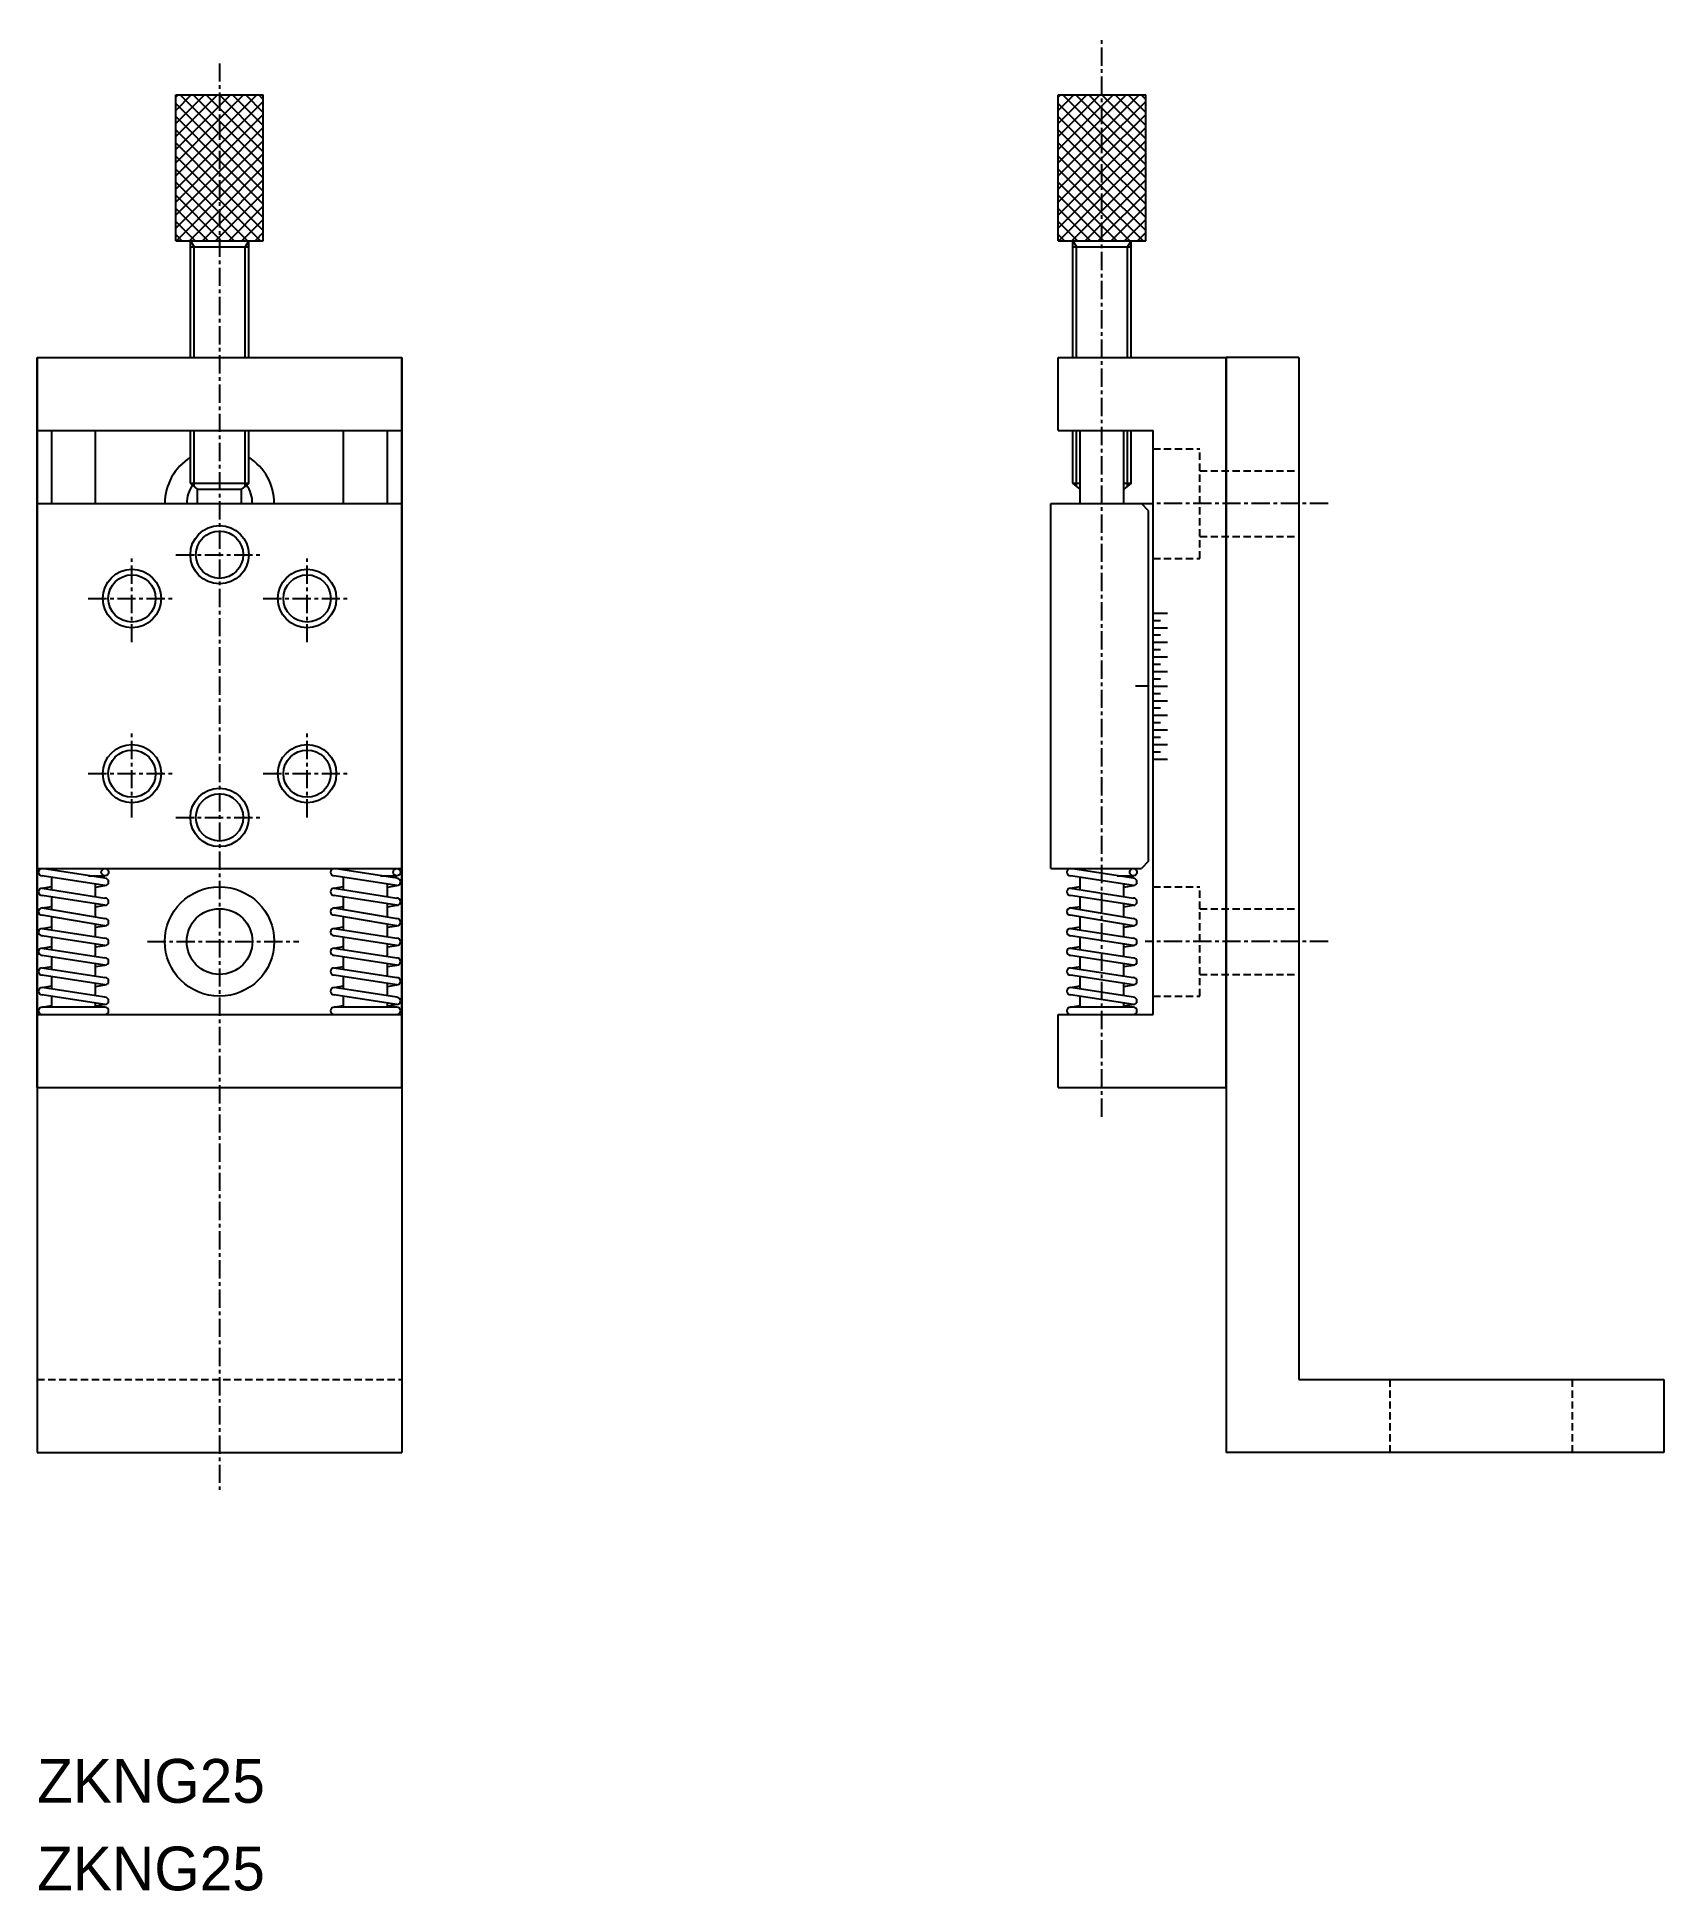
# Model space of a CAD drawing. Extents: x 1290 to 1401, y -30 to 97.
import ezdxf

# ---------------------------------------------------------------- set-up
doc = ezdxf.new("R2010")
doc.units = 0
doc.linetypes.add('CENTER', pattern=[2, 1.25, -0.25, 0.25, -0.25])
doc.linetypes.add('DASHED', pattern=[0.75, 0.5, -0.25])
doc.layers.get('0').update_dxf_attribs({"linetype": 'CONTINUOUS'})
doc.layers.add('CENTER', color=1, linetype='CENTER')

msp = doc.modelspace()

# ---------------------------------------------------------------- linework, layer by layer
at = {"color": 7, "linetype": 'CONTINUOUS'}
for p, q in [((1299.26, 93.01), (1305.26, 93.01)), ((1299.26, 83.01), (1299.26, 93.01)), ((1305.26, 83.01), (1305.26, 93.01)), ((1359.72, 83.01), (1359.72, 93.01)), ((1359.72, 93.01), (1365.72, 93.01)), ((1362.72, 93.01), (1362.72, 93.01)), ((1365.72, 83.01), (1365.72, 93.01)), ((1299.26, 83.01), (1305.26, 83.01)), ((1299.76, 83.01), (1304.76, 83.01)), ((1300.26, 75.01), (1300.26, 83.01)), ((1300.26, 82.61), (1304.26, 82.61)), ((1304.26, 75.01), (1304.26, 83.01)), ((1359.72, 83.01), (1365.72, 83.01)), ((1360.22, 83.01), (1365.22, 83.01)), ((1360.72, 75.01), (1360.72, 83.01)), ((1360.72, 82.61), (1364.72, 82.61)), ((1364.72, 75.01), (1364.72, 83.01)), ((1289.76, 75.01), (1289.76, 0.01)), ((1289.76, 75.01), (1314.76, 75.01)), ((1289.76, 75.01), (1314.76, 75.01)), ((1289.76, 25.01), (1289.76, 75.01)), ((1314.76, 75.01), (1314.76, 0.01)), ((1314.76, 25.01), (1314.76, 75.01)), ((1359.72, 70.01), (1359.72, 75.01)), ((1359.72, 75.01), (1371.22, 75.01)), ((1371.22, 75.01), (1371.22, 0.01)), ((1371.22, 25.01), (1371.22, 75.01)), ((1376.22, 75.01), (1371.22, 75.01)), ((1376.22, 75.01), (1376.22, 5.01)), ((1289.76, 70.01), (1314.76, 70.01)), ((1290.76, 65.01), (1290.76, 70.01)), ((1293.76, 65.01), (1293.76, 70.01)), ((1300.26, 66.41), (1300.26, 70.01)), ((1304.26, 66.41), (1304.26, 70.01)), ((1310.76, 65.01), (1310.76, 70.01)), ((1313.76, 65.01), (1313.76, 70.01)), ((1359.72, 70.01), (1366.22, 70.01)), ((1360.72, 66.41), (1360.72, 70.01)), ((1361.22, 65.01), (1361.22, 70.01)), ((1364.22, 65.01), (1364.22, 70.01)), ((1364.72, 66.41), (1364.72, 70.01)), ((1366.22, 30.01), (1366.22, 70.01)), ((1300.26, 66.41), (1304.26, 66.41)), ((1300.76, 66.01), (1300.26, 66.41)), ((1304.26, 66.41), (1303.76, 66.01)), ((1361.22, 66.01), (1360.72, 66.41)), ((1360.72, 66.41), (1361.22, 66.41)), ((1364.22, 66.41), (1364.72, 66.41)), ((1364.72, 66.41), (1364.22, 66.01)), ((1289.76, 65.01), (1314.76, 65.01)), ((1289.76, 65.01), (1314.76, 65.01)), ((1289.76, 40.01), (1289.76, 65.01)), ((1298.26, 65.01), (1306.26, 65.01)), ((1300.76, 66.01), (1303.76, 66.01)), ((1300.76, 65.01), (1300.76, 66.01)), ((1300.76, 65.01), (1303.76, 65.01)), ((1303.76, 65.01), (1303.76, 66.01)), ((1314.76, 40.01), (1314.76, 65.01)), ((1359.22, 65.01), (1365.42, 65.01)), ((1359.22, 40.01), (1359.22, 65.01)), ((1359.72, 65.01), (1366.22, 65.01)), ((1361.22, 65.01), (1361.22, 66.01)), ((1361.22, 65.01), (1364.22, 65.01)), ((1364.22, 65.01), (1364.22, 66.01)), ((1365.92, 64.51), (1365.42, 65.01)), ((1365.92, 40.51), (1365.92, 64.51)), ((1366.22, 57.51), (1367.22, 57.51)), ((1366.22, 57.01), (1366.72, 57.01)), ((1366.22, 56.51), (1367.22, 56.51)), ((1366.22, 56.01), (1366.72, 56.01)), ((1366.22, 55.51), (1367.22, 55.51)), ((1366.22, 55.01), (1366.72, 55.01)), ((1366.22, 54.51), (1367.22, 54.51)), ((1366.22, 54.01), (1366.72, 54.01)), ((1366.22, 53.51), (1367.22, 53.51)), ((1365.92, 52.51), (1365.02, 52.51)), ((1366.22, 53.01), (1366.72, 53.01)), ((1366.22, 52.51), (1367.22, 52.51)), ((1366.22, 52.01), (1366.72, 52.01)), ((1366.22, 51.51), (1367.22, 51.51)), ((1366.22, 51.01), (1366.72, 51.01)), ((1366.22, 50.51), (1367.22, 50.51)), ((1366.22, 50.01), (1366.72, 50.01)), ((1366.22, 49.51), (1367.22, 49.51)), ((1366.22, 49.01), (1366.72, 49.01)), ((1366.22, 48.51), (1367.22, 48.51)), ((1366.22, 48.01), (1366.72, 48.01)), ((1366.22, 47.51), (1367.22, 47.51)), ((1289.76, 40.01), (1314.76, 40.01)), ((1294.41, 39.34), (1290.11, 40.01)), ((1294.41, 38.84), (1290.11, 39.51)), ((1290.76, 38.56), (1290.76, 39.41)), ((1293.29, 39.51), (1294.41, 39.51)), ((1293.76, 39.44), (1293.76, 39.51)), ((1314.41, 39.34), (1310.11, 40.01)), ((1314.41, 38.84), (1310.11, 39.51)), ((1310.76, 38.56), (1310.76, 39.41)), ((1313.29, 39.51), (1314.41, 39.51)), ((1313.76, 39.44), (1313.76, 39.51)), ((1359.22, 40.01), (1365.42, 40.01)), ((1364.87, 39.34), (1360.57, 40.01)), ((1364.87, 38.84), (1360.57, 39.51)), ((1361.22, 38.56), (1361.22, 39.41)), ((1363.76, 39.51), (1364.87, 39.51)), ((1364.22, 39.44), (1364.22, 39.51)), ((1365.92, 40.51), (1365.42, 40.01)), ((1290.11, 38.66), (1290.76, 38.77)), ((1290.11, 38.66), (1294.41, 37.99)), ((1294.41, 37.49), (1290.11, 38.16)), ((1293.76, 38.09), (1293.76, 38.94)), ((1293.76, 38.74), (1294.41, 38.84)), ((1310.11, 38.66), (1310.76, 38.77)), ((1310.11, 38.66), (1314.41, 37.99)), ((1314.41, 37.49), (1310.11, 38.16)), ((1313.76, 38.09), (1313.76, 38.94)), ((1313.76, 38.74), (1314.41, 38.84)), ((1360.57, 38.66), (1361.22, 38.77)), ((1360.57, 38.66), (1364.87, 37.99)), ((1364.87, 37.49), (1360.57, 38.16)), ((1364.22, 38.09), (1364.22, 38.94)), ((1364.22, 38.74), (1364.87, 38.84)), ((1290.11, 37.31), (1290.76, 37.42)), ((1290.11, 37.31), (1294.41, 36.59)), ((1290.76, 37.2), (1290.76, 38.06)), ((1293.76, 36.7), (1293.76, 37.59)), ((1293.76, 37.39), (1294.41, 37.49)), ((1310.11, 37.31), (1310.76, 37.42)), ((1310.11, 37.31), (1314.41, 36.59)), ((1310.76, 37.2), (1310.76, 38.06)), ((1313.76, 36.7), (1313.76, 37.59)), ((1313.76, 37.39), (1314.41, 37.49)), ((1360.57, 37.31), (1361.22, 37.42)), ((1360.57, 37.31), (1364.87, 36.59)), ((1361.22, 37.2), (1361.22, 38.06)), ((1364.22, 36.7), (1364.22, 37.59)), ((1364.22, 37.39), (1364.87, 37.49)), ((1294.41, 36.09), (1290.11, 36.81)), ((1290.11, 35.91), (1290.76, 36.02)), ((1290.11, 35.91), (1294.41, 35.24)), ((1290.76, 35.81), (1290.76, 36.7)), ((1293.76, 35.34), (1293.76, 36.2)), ((1293.76, 35.99), (1294.41, 36.09)), ((1314.41, 36.09), (1310.11, 36.81)), ((1310.11, 35.91), (1310.76, 36.02)), ((1310.11, 35.91), (1314.41, 35.24)), ((1310.76, 35.81), (1310.76, 36.7)), ((1313.76, 35.34), (1313.76, 36.2)), ((1313.76, 35.99), (1314.41, 36.09)), ((1364.87, 36.09), (1360.57, 36.81)), ((1360.57, 35.91), (1361.22, 36.02)), ((1360.57, 35.91), (1364.87, 35.24)), ((1361.22, 35.81), (1361.22, 36.7)), ((1364.22, 35.34), (1364.22, 36.2)), ((1364.22, 35.99), (1364.87, 36.09)), ((1294.41, 34.74), (1290.11, 35.41)), ((1290.11, 34.56), (1290.76, 34.67)), ((1290.11, 34.56), (1294.41, 33.89)), ((1290.76, 34.46), (1290.76, 35.31)), ((1293.76, 33.99), (1293.76, 34.84)), ((1293.76, 34.64), (1294.41, 34.74)), ((1314.41, 34.74), (1310.11, 35.41)), ((1310.11, 34.56), (1310.76, 34.67)), ((1310.11, 34.56), (1314.41, 33.89)), ((1310.76, 34.46), (1310.76, 35.31)), ((1313.76, 33.99), (1313.76, 34.84)), ((1313.76, 34.64), (1314.41, 34.74)), ((1364.87, 34.74), (1360.57, 35.41)), ((1360.57, 34.56), (1361.22, 34.67)), ((1360.57, 34.56), (1364.87, 33.89)), ((1361.22, 34.46), (1361.22, 35.31)), ((1364.22, 33.99), (1364.22, 34.84)), ((1364.22, 34.64), (1364.87, 34.74)), ((1294.41, 33.39), (1290.11, 34.06)), ((1290.11, 33.21), (1294.41, 32.54)), ((1290.18, 33.2), (1290.76, 33.29)), ((1290.76, 33.11), (1290.76, 33.96)), ((1293.76, 32.64), (1293.76, 33.49)), ((1293.76, 33.29), (1294.41, 33.39)), ((1314.41, 33.39), (1310.11, 34.06)), ((1310.11, 33.21), (1314.41, 32.54)), ((1310.18, 33.2), (1310.76, 33.29)), ((1310.76, 33.11), (1310.76, 33.96)), ((1313.76, 32.64), (1313.76, 33.49)), ((1313.76, 33.29), (1314.41, 33.39)), ((1364.87, 33.39), (1360.57, 34.06)), ((1360.57, 33.21), (1364.87, 32.54)), ((1360.65, 33.2), (1361.22, 33.29)), ((1361.22, 33.11), (1361.22, 33.96)), ((1364.22, 32.64), (1364.22, 33.49)), ((1364.22, 33.29), (1364.87, 33.39)), ((1294.41, 32.04), (1290.11, 32.71)), ((1290.11, 31.86), (1290.76, 31.97)), ((1294.41, 31.19), (1290.11, 31.86)), ((1290.76, 31.76), (1290.76, 32.61)), ((1293.76, 31.29), (1293.76, 32.14)), ((1293.76, 31.94), (1294.41, 32.04)), ((1314.41, 32.04), (1310.11, 32.71)), ((1310.11, 31.86), (1310.76, 31.97)), ((1314.41, 31.19), (1310.11, 31.86)), ((1310.76, 31.76), (1310.76, 32.61)), ((1313.76, 31.29), (1313.76, 32.14)), ((1313.76, 31.94), (1314.41, 32.04)), ((1364.87, 32.04), (1360.57, 32.71)), ((1360.57, 31.86), (1361.22, 31.97)), ((1364.87, 31.19), (1360.57, 31.86)), ((1361.22, 31.76), (1361.22, 32.61)), ((1364.22, 31.29), (1364.22, 32.14)), ((1364.22, 31.94), (1364.87, 32.04)), ((1294.41, 30.69), (1290.11, 31.36)), ((1290.11, 30.51), (1290.76, 30.62)), ((1294.41, 30.51), (1290.11, 30.51)), ((1290.76, 30.51), (1290.76, 31.26)), ((1293.76, 30.51), (1293.76, 30.79)), ((1294.41, 30.69), (1293.76, 30.59)), ((1314.41, 30.69), (1310.11, 31.36)), ((1310.11, 30.51), (1310.76, 30.62)), ((1314.41, 30.51), (1310.11, 30.51)), ((1310.76, 30.51), (1310.76, 31.26)), ((1313.76, 30.51), (1313.76, 30.79)), ((1314.41, 30.69), (1313.76, 30.59)), ((1364.87, 30.69), (1360.57, 31.36)), ((1360.57, 30.51), (1361.22, 30.62)), ((1364.87, 30.51), (1360.57, 30.51)), ((1361.22, 30.51), (1361.22, 31.26)), ((1364.22, 30.51), (1364.22, 30.79)), ((1364.87, 30.69), (1364.22, 30.59)), ((1289.76, 30.01), (1314.76, 30.01)), ((1289.76, 30.01), (1314.76, 30.01)), ((1359.72, 25.01), (1359.72, 30.01)), ((1359.72, 30.01), (1366.22, 30.01)), ((1289.76, 25.01), (1314.76, 25.01)), ((1359.72, 25.01), (1371.22, 25.01)), ((1376.22, 5.01), (1401.22, 5.01)), ((1401.22, 5.01), (1401.22, 0.01)), ((1289.76, 0.01), (1314.76, 0.01)), ((1401.22, 0.01), (1371.22, 0.01))]:
    msp.add_line(p, q, dxfattribs=at)
at = {"color": 3, "linetype": 'CONTINUOUS'}
for p, q in [((1302.12, 93.01), (1299.26, 90.16)), ((1301.22, 93.01), (1299.26, 91.05)), ((1300.32, 93.01), (1299.26, 91.95)), ((1299.42, 93.01), (1299.26, 92.85)), ((1302.26, 90.32), (1299.56, 93.01)), ((1302.26, 91.21), (1300.46, 93.01)), ((1302.26, 92.11), (1301.35, 93.01)), ((1302.26, 93.01), (1302.25, 93.01)), ((1305.26, 90.01), (1302.26, 93.01)), ((1304.81, 93.01), (1302.26, 90.46)), ((1303.91, 93.01), (1302.26, 91.36)), ((1303.01, 93.01), (1302.26, 92.26)), ((1305.26, 90.91), (1303.15, 93.01)), ((1305.26, 91.81), (1304.05, 93.01)), ((1305.26, 92.7), (1304.95, 93.01)), ((1362.58, 93.01), (1359.72, 90.16)), ((1361.68, 93.01), (1359.72, 91.05)), ((1360.79, 93.01), (1359.72, 91.95)), ((1359.89, 93.01), (1359.72, 92.85)), ((1362.72, 90.32), (1360.03, 93.01)), ((1362.72, 91.21), (1360.92, 93.01)), ((1362.72, 92.11), (1361.82, 93.01)), ((1365.72, 90.01), (1362.72, 93.01)), ((1365.28, 93.01), (1362.72, 90.46)), ((1364.38, 93.01), (1362.72, 91.36)), ((1363.48, 93.01), (1362.72, 92.26)), ((1365.72, 90.91), (1363.62, 93.01)), ((1365.72, 91.81), (1364.52, 93.01)), ((1365.72, 92.7), (1365.41, 93.01)), ((1302.26, 89.42), (1299.26, 92.42)), ((1302.26, 92.26), (1299.26, 89.26)), ((1302.26, 88.52), (1299.26, 91.52)), ((1305.26, 92.56), (1302.26, 89.56)), ((1305.26, 89.11), (1302.26, 92.11)), ((1305.26, 91.67), (1302.26, 88.67)), ((1362.72, 89.42), (1359.72, 92.42)), ((1362.72, 92.26), (1359.72, 89.26)), ((1362.72, 88.52), (1359.72, 91.52)), ((1365.72, 92.56), (1362.72, 89.56)), ((1365.72, 89.11), (1362.72, 92.11)), ((1365.72, 91.67), (1362.72, 88.67)), ((1302.26, 91.36), (1299.26, 88.36)), ((1302.26, 87.62), (1299.26, 90.62)), ((1302.26, 90.46), (1299.26, 87.46)), ((1305.26, 88.21), (1302.26, 91.21)), ((1305.26, 90.77), (1302.26, 87.77)), ((1305.26, 87.32), (1302.26, 90.32)), ((1362.72, 91.36), (1359.72, 88.36)), ((1362.72, 87.62), (1359.72, 90.62)), ((1362.72, 90.46), (1359.72, 87.46)), ((1365.72, 88.21), (1362.72, 91.21)), ((1365.72, 90.77), (1362.72, 87.77)), ((1365.72, 87.32), (1362.72, 90.32)), ((1302.26, 86.72), (1299.26, 89.72)), ((1302.26, 89.56), (1299.26, 86.56)), ((1305.26, 89.87), (1302.26, 86.87)), ((1305.26, 86.42), (1302.26, 89.42)), ((1305.26, 88.97), (1302.26, 85.97)), ((1362.72, 86.72), (1359.72, 89.72)), ((1362.72, 89.56), (1359.72, 86.56)), ((1365.72, 89.87), (1362.72, 86.87)), ((1365.72, 86.42), (1362.72, 89.42)), ((1365.72, 88.97), (1362.72, 85.97)), ((1302.26, 85.82), (1299.26, 88.82)), ((1302.26, 88.67), (1299.26, 85.67)), ((1302.26, 84.93), (1299.26, 87.93)), ((1302.26, 87.77), (1299.26, 84.77)), ((1305.26, 85.52), (1302.26, 88.52)), ((1305.26, 88.07), (1302.26, 85.07)), ((1362.72, 85.82), (1359.72, 88.82)), ((1362.72, 88.67), (1359.72, 85.67)), ((1362.72, 84.93), (1359.72, 87.93)), ((1362.72, 87.77), (1359.72, 84.77)), ((1365.72, 85.52), (1362.72, 88.52)), ((1365.72, 88.07), (1362.72, 85.07)), ((1302.26, 84.03), (1299.26, 87.03)), ((1302.26, 86.87), (1299.26, 83.87)), ((1305.26, 84.62), (1302.26, 87.62)), ((1305.26, 87.18), (1302.26, 84.18)), ((1305.26, 83.72), (1302.26, 86.72)), ((1362.72, 84.03), (1359.72, 87.03)), ((1362.72, 86.87), (1359.72, 83.87)), ((1365.72, 84.62), (1362.72, 87.62)), ((1365.72, 87.18), (1362.72, 84.18)), ((1365.72, 83.72), (1362.72, 86.72)), ((1302.26, 83.13), (1299.26, 86.13)), ((1301.48, 83.01), (1299.26, 85.23)), ((1302.26, 85.97), (1299.3, 83.01)), ((1305.26, 86.28), (1302.26, 83.28)), ((1305.07, 83.01), (1302.26, 85.82)), ((1305.26, 85.38), (1302.89, 83.01)), ((1362.72, 83.13), (1359.72, 86.13)), ((1361.94, 83.01), (1359.72, 85.23)), ((1362.72, 85.97), (1359.77, 83.01)), ((1365.72, 86.28), (1362.72, 83.28)), ((1365.54, 83.01), (1362.72, 85.82)), ((1365.72, 85.38), (1363.36, 83.01)), ((1300.58, 83.01), (1299.26, 84.33)), ((1302.26, 85.07), (1300.2, 83.01)), ((1302.26, 84.18), (1301.1, 83.01)), ((1304.17, 83.01), (1302.26, 84.93)), ((1303.27, 83.01), (1302.26, 84.03)), ((1305.26, 84.48), (1303.79, 83.01)), ((1361.05, 83.01), (1359.72, 84.33)), ((1362.72, 85.07), (1360.66, 83.01)), ((1362.72, 84.18), (1361.56, 83.01)), ((1364.64, 83.01), (1362.72, 84.93)), ((1363.74, 83.01), (1362.72, 84.03)), ((1365.72, 84.48), (1364.26, 83.01)), ((1299.68, 83.01), (1299.26, 83.44)), ((1300.26, 83.01), (1300.51, 82.61)), ((1300.51, 75.01), (1300.51, 82.61)), ((1302.26, 83.28), (1301.99, 83.01)), ((1302.37, 83.01), (1302.26, 83.13)), ((1304.26, 83.01), (1304.01, 82.61)), ((1304.01, 75.01), (1304.01, 82.61)), ((1305.26, 83.58), (1304.69, 83.01)), ((1360.15, 83.01), (1359.72, 83.44)), ((1360.72, 83.01), (1360.97, 82.61)), ((1360.97, 75.01), (1360.97, 82.61)), ((1362.72, 83.28), (1362.46, 83.01)), ((1362.84, 83.01), (1362.72, 83.13)), ((1364.72, 83.01), (1364.47, 82.61)), ((1364.47, 75.01), (1364.47, 82.61)), ((1365.72, 83.58), (1365.16, 83.01)), ((1300.51, 66.21), (1300.51, 70.01)), ((1304.01, 66.21), (1304.01, 70.01)), ((1360.97, 66.21), (1360.97, 70.01)), ((1364.47, 66.21), (1364.47, 70.01))]:
    msp.add_line(p, q, dxfattribs=at)
at = {"color": 3, "linetype": 'DASHED'}
for p, q in [((1366.22, 68.76), (1369.42, 68.76)), ((1369.42, 61.26), (1369.42, 68.76)), ((1369.42, 67.26), (1376.22, 67.26)), ((1369.42, 62.76), (1376.22, 62.76)), ((1366.22, 61.26), (1369.42, 61.26)), ((1366.22, 38.76), (1369.42, 38.76)), ((1369.42, 31.26), (1369.42, 38.76)), ((1369.42, 37.26), (1376.22, 37.26)), ((1369.42, 32.76), (1376.22, 32.76)), ((1366.22, 31.26), (1369.42, 31.26)), ((1289.76, 5.01), (1314.76, 5.01)), ((1382.47, 0.01), (1382.47, 5.01)), ((1394.97, 0.01), (1394.97, 5.01))]:
    msp.add_line(p, q, dxfattribs=at)
at = {"color": 3, "linetype": 'CONTINUOUS'}
for centre in [(1302.26, 61.51), (1296.26, 58.51), (1308.26, 58.51), (1296.26, 46.51), (1308.26, 46.51), (1302.26, 43.51)]:
    msp.add_circle(centre, 2, dxfattribs=at)
at = {"color": 7, "linetype": 'CONTINUOUS'}
for centre, radius in [((1302.26, 61.51), 1.62), ((1296.26, 58.51), 1.62), ((1308.26, 58.51), 1.62), ((1296.26, 46.51), 1.62), ((1308.26, 46.51), 1.62), ((1302.26, 43.51), 1.62), ((1294.41, 39.76), 0.25), ((1314.41, 39.76), 0.25), ((1364.87, 39.76), 0.25), ((1302.26, 35.01), 3.75), ((1302.26, 35.01), 2.25)]:
    msp.add_circle(centre, radius, dxfattribs=at)
for centre, radius, start, end in [((1302.26, 65.01), 3.75, 122.231, 180), ((1302.26, 65.01), 3.75, 0, 57.769), ((1302.26, 65.01), 2.25, 145.3203, 180), ((1302.26, 65.01), 2.25, 0, 34.6797), ((1290.11, 39.76), 0.25, 90, 270), ((1310.11, 39.76), 0.25, 90, 270), ((1360.57, 39.76), 0.25, 90, 270), ((1290.11, 38.41), 0.25, 90, 270), ((1294.41, 39.09), 0.25, 270, 90), ((1310.11, 38.41), 0.25, 90, 270), ((1314.41, 39.09), 0.25, 270, 90), ((1360.57, 38.41), 0.25, 90, 270), ((1364.87, 39.09), 0.25, 270, 90), ((1290.11, 37.06), 0.25, 90, 270), ((1294.41, 37.74), 0.25, 270, 90), ((1310.11, 37.06), 0.25, 90, 270), ((1314.41, 37.74), 0.25, 270, 90), ((1360.57, 37.06), 0.25, 90, 270), ((1364.87, 37.74), 0.25, 270, 90), ((1290.11, 35.66), 0.25, 90, 270), ((1294.41, 36.34), 0.25, 270, 90), ((1310.11, 35.66), 0.25, 90, 270), ((1314.41, 36.34), 0.25, 270, 90), ((1360.57, 35.66), 0.25, 90, 270), ((1364.87, 36.34), 0.25, 270, 90), ((1290.11, 34.31), 0.25, 90, 270), ((1294.41, 34.99), 0.25, 270, 90), ((1310.11, 34.31), 0.25, 90, 270), ((1314.41, 34.99), 0.25, 270, 90), ((1360.57, 34.31), 0.25, 90, 270), ((1364.87, 34.99), 0.25, 270, 90), ((1290.11, 32.96), 0.25, 90, 270), ((1294.41, 33.64), 0.25, 270, 90), ((1310.11, 32.96), 0.25, 90, 270), ((1314.41, 33.64), 0.25, 270, 90), ((1360.57, 32.96), 0.25, 90, 270), ((1364.87, 33.64), 0.25, 270, 90), ((1290.11, 31.61), 0.25, 90, 270), ((1294.41, 32.29), 0.25, 270, 90), ((1310.11, 31.61), 0.25, 90, 270), ((1314.41, 32.29), 0.25, 270, 90), ((1360.57, 31.61), 0.25, 90, 270), ((1364.87, 32.29), 0.25, 270, 90), ((1290.11, 30.26), 0.25, 90, 270), ((1294.41, 30.94), 0.25, 270, 90), ((1294.41, 30.26), 0.25, 270, 90), ((1310.11, 30.26), 0.25, 90, 270), ((1314.41, 30.94), 0.25, 270, 90), ((1314.41, 30.26), 0.25, 270, 90), ((1360.57, 30.26), 0.25, 90, 270), ((1364.87, 30.94), 0.25, 270, 90), ((1364.87, 30.26), 0.25, 270, 90)]:
    msp.add_arc(centre, radius, start, end, dxfattribs=at)
at = {"layer": 'CENTER', "color": 1, "linetype": 'CENTER'}
for p, q in [((1362.72, 23.01), (1362.72, 96.97)), ((1302.26, 95.17), (1302.26, -2.55)), ((1378.22, 65.01), (1366.22, 65.01)), ((1296.26, 55.51), (1296.26, 61.51)), ((1299.26, 61.51), (1305.26, 61.51)), ((1308.26, 55.51), (1308.26, 61.51)), ((1293.26, 58.51), (1299.26, 58.51)), ((1305.26, 58.51), (1311.26, 58.51)), ((1296.26, 43.51), (1296.26, 49.51)), ((1308.26, 43.51), (1308.26, 49.51)), ((1293.26, 46.51), (1299.26, 46.51)), ((1305.26, 46.51), (1311.26, 46.51)), ((1299.26, 43.51), (1305.26, 43.51)), ((1297.32, 35.01), (1307.7, 35.01)), ((1378.22, 35.01), (1365.69, 35.01))]:
    msp.add_line(p, q, dxfattribs=at)

# ---------------------------------------------------------------- texts
at = {"color": 7, "linetype": 'CONTINUOUS'}
for p in [(1289.76, -23.99), (1289.76, -29.99)]:
    msp.add_text('ZKNG25', height=3, dxfattribs=at).set_placement(p)

doc.saveas('drawing.dxf')
